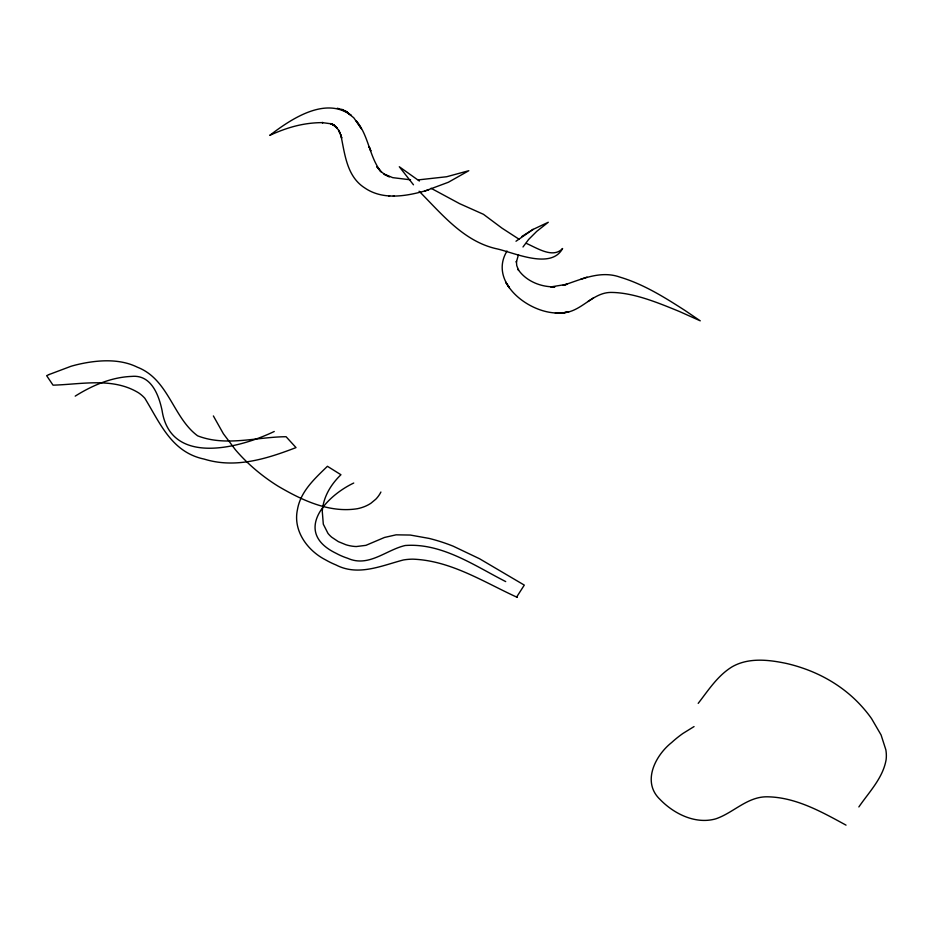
<?xml version="1.0" encoding="UTF-8"?>
<svg xmlns="http://www.w3.org/2000/svg" width="933" height="933" viewBox="0 0 933 933"><rect width="100%" height="100%" fill="white"/><g stroke="black" fill="none" stroke-linecap="round" stroke-linejoin="round"><path stroke-width="1.4" d="M518.48 254.651L516.346 262.22L516.404 261.345L516.742 265.578L518.561 270.185L518.037 269.334C525.862 281.148 541.117 287.306 554.995 286.793L550.785 286.921L567.287 284.203L563.031 285.37C581.352 279.422 600.444 270.115 620.013 277.148C643.548 284.168 664.611 297.359 685.102 310.549L700.251 320.824L679.551 311.552C657.777 302.642 633.157 292.402 610.625 292.426C592.257 292.729 581.317 311.785 563.182 312.812L568.92 311.692L562.902 313.01L555.322 313.173L562.867 312.66C533.233 316.858 487.119 283.609 507.027 251.035M516.625 597.062L524.299 585.108L479.562 558.762L453.205 546.19A134.842 92.472 29.6 0 0 429.087 538.411L410.298 535.052L396.093 534.831L384.501 537.455L365.934 545.339L356.243 546.551A33.343 22.87 29.6 0 1 346.003 544.779L338.294 541.606L331.763 537.245A21.611 14.823 29.6 0 1 327.973 533.373L323.308 524.194L322.27 511.237A95.469 65.473 29.6 0 1 323.168 504.975C325.57 493.277 332.44 482.932 340.942 474.734L327.425 466.29C314.887 478.489 300.554 491.341 297.475 509.488C292.799 530.574 307.319 550.482 325.43 559.788A60.342 41.39 29.6 0 0 336.008 564.955C358.132 576.489 381.48 565.701 403.324 559.987A62.546 42.895 29.6 0 1 412.887 559.159C450.826 560.546 483.772 582.099 517.349 597.4M522.993 246.977L528.649 239.443L536.708 231.384L548.277 222.264L532.825 229.541M858.861 806.94C869.055 792.059 882.921 778.11 886.117 759.707A58.231 39.932 29.6 0 0 885.86 749.829L881.079 734.959L871.539 718.573A109.604 75.165 29.6 0 0 861.567 706.176C845.73 688.612 825.11 675.76 802.8 668.145A118.328 81.148 29.6 0 0 785.959 663.351C768.384 659.689 748.581 657.462 732.288 666.698C717.745 675.492 708.392 690.222 698.199 703.365M515.996 241.239L533.093 229.378L521.862 236.492M593.446 297.895L588 301.499M75.211 396.128C92.134 385.481 111.412 377.2 131.623 376.407C151.169 374.39 158.808 394.986 162.074 410.485C170.517 466.465 239.513 448.155 274.255 431.478M694.047 726.574L682.944 733.443A218.858 150.096 29.6 0 0 671.655 742.528C655.199 755.555 641.682 782.052 660.004 799.406C673.941 813.856 695.528 824.609 715.798 818.836C733.513 812.818 747.368 796.525 767.206 796.805C795.767 797.19 821.6 811.838 846.021 825.134M353.735 483.026C324.696 496.846 293.044 532.51 336.218 553.362A47.105 32.305 29.6 0 0 347.682 558.272C368.57 567.719 386.029 549.91 405.214 545.502C441.892 542.796 474.407 565.643 505.709 581.586M580.734 279.282L587.02 277.124M428.783 189.819C408.246 195.895 383.626 200.945 364.686 187.883C346.423 176.209 344.872 153.525 340.708 134.445L341.758 138.026L338.644 130.13L340.079 133.081L338.003 129.36L333.676 124.812L337.349 128.229L332.136 124.124L334.201 125.302L330.457 123.553L333.314 124.707L331.063 123.739L331.67 123.867L322.013 122.585L323.051 122.62C303.68 122.573 286.932 127.483 269.754 135.378C291.108 118.969 325.559 95.912 351.228 115.47L346.108 111.447L341.793 109.394L347.251 112.263M424.737 191.055L448.365 182.262L468.798 170.716L446.65 176.745L418.276 179.894M388.711 195.895L389.702 195.907M393.271 195.953L394.239 195.965M410.555 179.824L392.711 177.643L384.023 174.063L389.434 176.815L384.991 174.728L380.314 170.949L376.839 166.669L381.107 171.847C369.188 156.872 368.838 135.495 356.138 120.707L361.398 128.719L353.829 117.85L346.108 111.447M337.303 108.228L343.041 109.977M526.259 243.35C537.723 248.411 553.164 258.698 562.599 248.505C550.902 270.313 513.185 252.132 495.785 248.598C463.339 240.971 441.589 213.797 419.104 191.207M431.058 188.268L459.642 203.674L483.481 214.322L502.012 228.165L519.296 239.373M419.372 181.025L399.301 166.739L413.471 184.804M213.377 415.943L223.384 433.752L235.349 449.694A135.075 92.635 29.6 0 0 278.127 486.21C301.767 500.088 329.267 513.243 357.421 508.707A57.263 39.268 29.6 0 0 370.914 503.249L375.801 499.202A60.004 41.157 29.6 0 0 380.909 492.029M49.181 374.506L46.65 375.672L53.029 385.154C81.474 384.396 112.905 377.014 138.714 392.921A25.039 17.167 29.6 0 1 144.848 398.274C160.208 423.314 171.614 452.283 204.175 459.094A68.494 46.977 29.6 0 0 213.214 461.357C241.519 466.885 269.847 457.625 296.018 447.595L286.081 436.726C256.75 436.866 225.868 446.884 197.586 435.804C172.873 417.448 168.686 379.323 137.361 367.194A41.507 28.468 29.6 0 0 129.092 363.893C116.124 359.893 102.257 360.243 88.985 362.296A185.399 127.156 29.6 0 0 83.655 363.229A180.967 124.112 29.6 0 0 71.095 366.249L49.181 374.506M509.301 287.702L505.768 282.267L509.301 287.702M370.786 150.773L369.141 146.738L370.728 150.714"/></g></svg>
